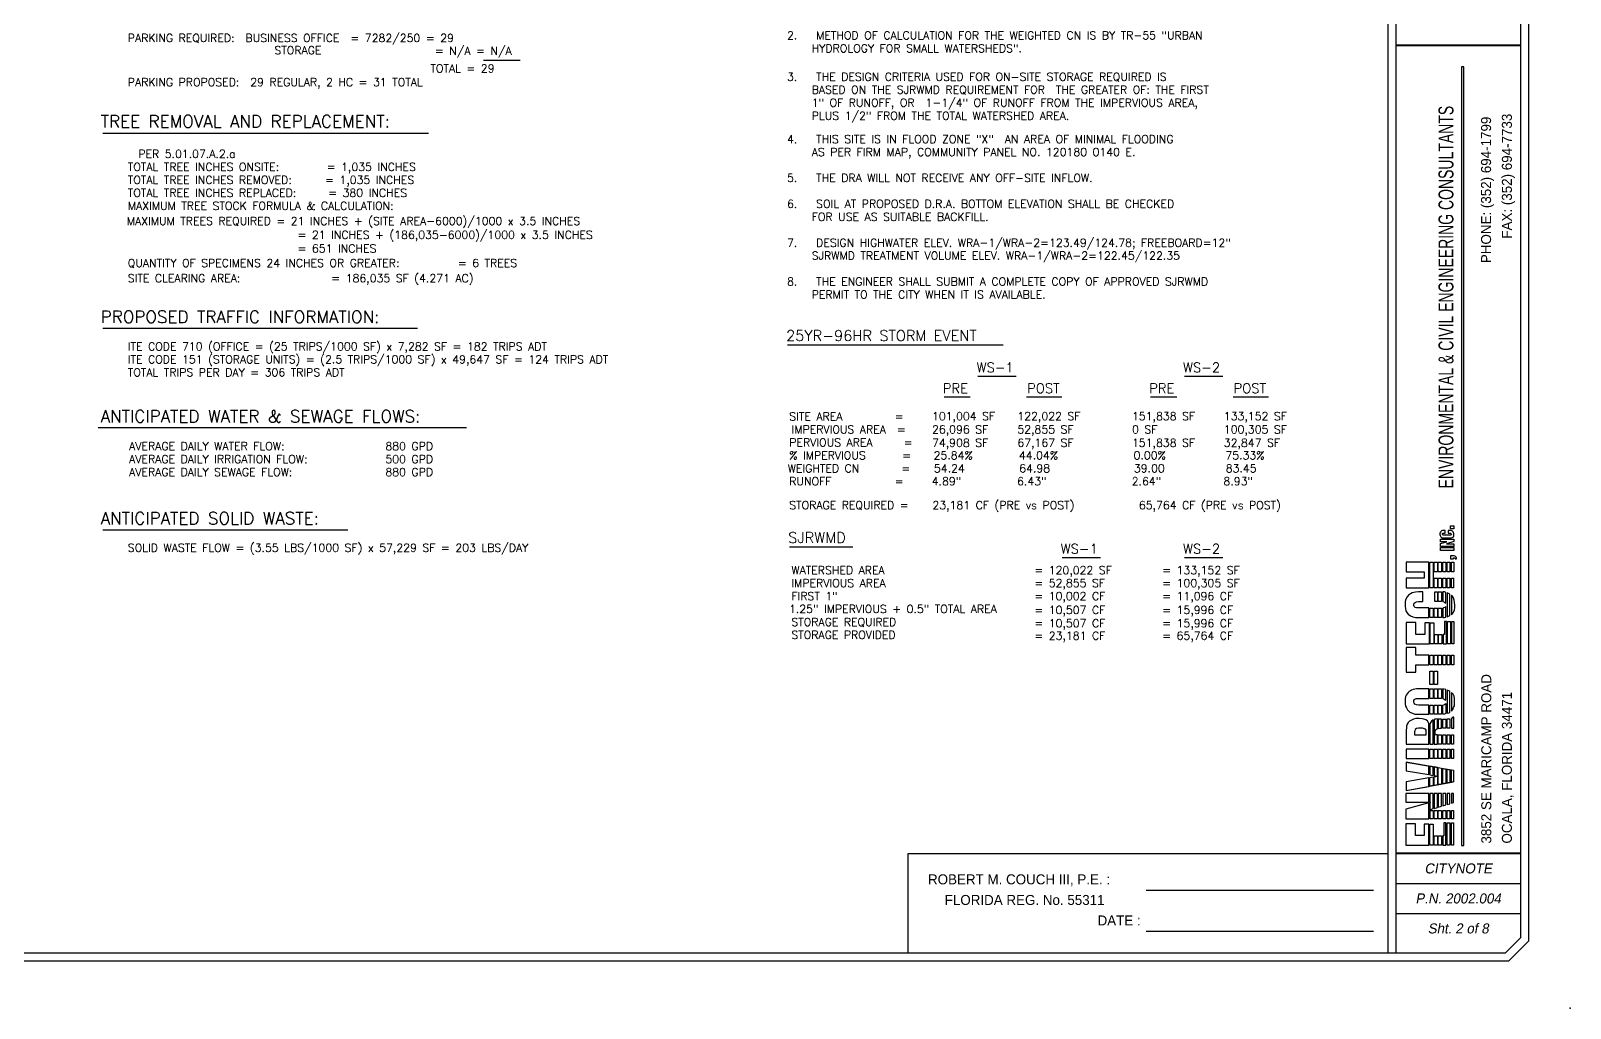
# Model space of a CAD drawing. Extents: x 21.2 to 55.6, y -20.1 to 2.3.
# Drawn here: x 40.24 to 55.63, y -20.14 to -10.37 of the extents above; entities that cross this region are included whole.
import ezdxf
from ezdxf.enums import TextEntityAlignment as Align

# ---------------------------------------------------------------- set-up
doc = ezdxf.new("R2010")
doc.units = 0
doc.header["$MEASUREMENT"] = 0
doc.layers.get('0').update_dxf_attribs({"linetype": 'CONTINUOUS'})
for name, color, linetype in [('BORDER', 4, 'CONTINUOUS'), ('DETAILS', 2, 'CONTINUOUS'), ('ENVIROTECH', 7, 'CONTINUOUS'), ('NOTES', 2, 'CONTINUOUS'), ('TBLOCK', 3, 'CONTINUOUS')]:
    doc.layers.add(name, color=color, linetype=linetype)
doc.styles.add('ROMANS', font='ROMANS')
doc.styles.get("Standard").update_dxf_attribs({"font": 'ic-romns.shx'})

msp = doc.modelspace()

# ---------------------------------------------------------------- linework, layer by layer
at = {"color": 4}
for p, q in [((51.388, -18.962), (53.661, -18.962)), ((51.388, -19.373), (53.661, -19.373))]:
    msp.add_line(p, q, dxfattribs=at)
at = {"layer": 'BORDER', "color": 6}
for p, q in [((53.805, -19.589), (53.805, 2.25)), ((53.886, -19.589), (53.886, 2.25)), ((55.132, -19.436), (55.132, 2.097)), ((55.212, -19.469), (55.212, 2.131)), ((49.007, -18.596), (53.805, -18.596)), ((54.979, -19.589), (55.132, -19.436)), ((55.012, -19.669), (55.212, -19.469)), ((21.412, -19.669), (55.012, -19.669)), ((21.446, -19.589), (54.979, -19.589))]:
    msp.add_line(p, q, dxfattribs=at)
at = {"layer": 'DETAILS'}
msp.add_line((44.761, -10.664), (45.127, -10.664), dxfattribs=at)
at = {"layer": 'DETAILS', "color": 4}
for p, q in [((47.801, -13.512), (49.957, -13.512)), ((49.705, -13.824), (50.088, -13.824)), ((51.77, -13.824), (52.152, -13.824)), ((49.367, -14.032), (49.629, -14.032)), ((50.191, -14.032), (50.545, -14.032)), ((51.431, -14.032), (51.693, -14.032)), ((52.255, -14.032), (52.609, -14.032)), ((47.821, -15.532), (48.456, -15.532)), ((50.546, -15.637), (50.929, -15.637)), ((51.77, -15.637), (52.152, -15.637))]:
    msp.add_line(p, q, dxfattribs=at)
at = {"layer": 'ENVIROTECH', "extrusion": (-1.22461e-16, 0, -1)}
for p, q in [((53.987, -17.683), (54.459, -17.765)), ((53.986, -17.967), (54.459, -17.879))]:
    msp.add_line(p, q, dxfattribs=at)
at = {"layer": 'ENVIROTECH'}
for points in [[(54.541, -18.518), (54.563, -18.518), (54.563, -10.731), (54.541, -10.731)], [(54.375, -15.366), (54.359, -15.366), (54.349, -15.368), (54.341, -15.371), (54.333, -15.377), (54.328, -15.384), (54.324, -15.394), (54.324, -15.407), (54.325, -15.418), (54.328, -15.425), (54.332, -15.429), (54.337, -15.434), (54.342, -15.439), (54.351, -15.442), (54.364, -15.442), (54.427, -15.442), (54.437, -15.441), (54.447, -15.437), (54.454, -15.433), (54.459, -15.429), (54.462, -15.421), (54.463, -15.415), (54.463, -15.396), (54.461, -15.389), (54.457, -15.381), (54.449, -15.373), (54.436, -15.368), (54.428, -15.366), (54.407, -15.366), (54.407, -15.394), (54.429, -15.394), (54.434, -15.397), (54.436, -15.401), (54.438, -15.406), (54.435, -15.411), (54.43, -15.414), (54.355, -15.414), (54.352, -15.411), (54.35, -15.406), (54.35, -15.401), (54.351, -15.397), (54.357, -15.394), (54.375, -15.394)], [(54.431, -15.322), (54.463, -15.322), (54.463, -15.35), (54.431, -15.35)], [(54.463, -15.526), (54.328, -15.526), (54.328, -15.498), (54.392, -15.479), (54.328, -15.479), (54.328, -15.454), (54.463, -15.454), (54.463, -15.477), (54.391, -15.501), (54.463, -15.501)], [(54.328, -15.537), (54.463, -15.537), (54.463, -15.566), (54.328, -15.566)], [(54.214, -15.684), (53.987, -15.684), (53.987, -15.78), (54.167, -15.78), (54.167, -15.844), (53.987, -15.844), (53.987, -15.941), (54.214, -15.941)], [(54.222, -15.684), (54.257, -15.684), (54.257, -15.941), (54.222, -15.941)], [(54.265, -15.684), (54.298, -15.684), (54.298, -15.78), (54.265, -15.78)], [(54.306, -15.684), (54.338, -15.684), (54.338, -15.78), (54.306, -15.78)], [(54.352, -15.684), (54.383, -15.684), (54.383, -15.78), (54.352, -15.78)], [(54.396, -15.684), (54.424, -15.684), (54.424, -15.78), (54.396, -15.78)], [(54.431, -15.623), (54.431, -15.649), (54.459, -15.649), (54.459, -15.64), (54.471, -15.64), (54.475, -15.643), (54.477, -15.65), (54.489, -15.65), (54.489, -15.64), (54.485, -15.633), (54.477, -15.625), (54.463, -15.622), (54.431, -15.622)], [(54.44, -15.684), (54.462, -15.684), (54.462, -15.78), (54.44, -15.78)], [(54.265, -15.844), (54.298, -15.844), (54.298, -15.941), (54.265, -15.941)], [(54.306, -15.844), (54.338, -15.844), (54.338, -15.941), (54.306, -15.941)], [(54.352, -15.844), (54.383, -15.844), (54.383, -15.941), (54.352, -15.941)], [(54.396, -15.844), (54.424, -15.844), (54.424, -15.941), (54.396, -15.941)], [(54.44, -15.844), (54.461, -15.844), (54.461, -15.941), (54.44, -15.941)], [(54.154, -15.981), (54.108, -15.981), (54.079, -15.984), (54.064, -15.987), (54.045, -15.99), (54.029, -16), (54.009, -16.013), (53.996, -16.032), (53.984, -16.054), (53.977, -16.077), (53.975, -16.092), (53.975, -16.124), (53.978, -16.149), (53.984, -16.17), (53.994, -16.186), (54.006, -16.203), (54.029, -16.22), (54.053, -16.231), (54.08, -16.236), (54.104, -16.238), (54.214, -16.238), (54.214, -16.142), (54.089, -16.142), (54.076, -16.138), (54.065, -16.128), (54.063, -16.118), (54.063, -16.105), (54.065, -16.095), (54.077, -16.086), (54.09, -16.08), (54.111, -16.077), (54.154, -16.077)], [(54.274, -15.979), (54.298, -15.979), (54.298, -16.077), (54.274, -16.077)], [(54.306, -15.979), (54.338, -15.979), (54.338, -16.077), (54.306, -16.077)], [(54.352, -15.979), (54.352, -16.077), (54.369, -16.083), (54.383, -16.095), (54.383, -15.986), (54.368, -15.982)], [(54.396, -15.99), (54.396, -16.229), (54.424, -16.217), (54.424, -16.003)], [(54.222, -16.143), (54.257, -16.143), (54.257, -16.238), (54.222, -16.238)], [(54.265, -16.143), (54.298, -16.143), (54.298, -16.238), (54.265, -16.238)], [(54.306, -16.143), (54.338, -16.143), (54.338, -16.238), (54.306, -16.238)], [(54.352, -16.143), (54.352, -16.238), (54.368, -16.238), (54.383, -16.233), (54.383, -16.127), (54.372, -16.137), (54.361, -16.141)], [(54.44, -16.013), (54.44, -16.209), (54.456, -16.192), (54.462, -16.177), (54.468, -16.16), (54.472, -16.139), (54.473, -16.114), (54.471, -16.085), (54.467, -16.063), (54.458, -16.04), (54.447, -16.022)], [(54.218, -16.29), (54.172, -16.29), (54.172, -16.406), (54.083, -16.406), (54.083, -16.287), (53.987, -16.287), (53.987, -16.501), (54.218, -16.501)], [(54.226, -16.29), (54.262, -16.29), (54.262, -16.501), (54.226, -16.501)], [(54.356, -16.407), (54.356, -16.501), (54.388, -16.501), (54.388, -16.278), (54.368, -16.278), (54.368, -16.407)], [(54.401, -16.278), (54.428, -16.278), (54.428, -16.501), (54.401, -16.501)], [(54.444, -16.278), (54.463, -16.278), (54.463, -16.501), (54.444, -16.501)], [(54.27, -16.407), (54.303, -16.407), (54.303, -16.501), (54.27, -16.501)], [(54.311, -16.407), (54.343, -16.407), (54.343, -16.501), (54.311, -16.501)], [(54.214, -16.613), (54.082, -16.613), (54.082, -16.537), (53.987, -16.537), (53.987, -16.782), (54.082, -16.782), (54.082, -16.71), (54.214, -16.71)], [(54.222, -16.613), (54.257, -16.613), (54.257, -16.71), (54.222, -16.71)], [(54.265, -16.613), (54.298, -16.613), (54.298, -16.71), (54.265, -16.71)], [(54.306, -16.613), (54.338, -16.613), (54.338, -16.71), (54.306, -16.71)], [(54.352, -16.613), (54.383, -16.613), (54.383, -16.71), (54.352, -16.71)], [(54.396, -16.613), (54.424, -16.613), (54.424, -16.71), (54.396, -16.71)], [(54.44, -16.613), (54.462, -16.613), (54.462, -16.71), (54.44, -16.71)], [(54.222, -16.772), (54.257, -16.772), (54.257, -16.908), (54.222, -16.908)], [(54.265, -16.772), (54.298, -16.772), (54.298, -16.908), (54.265, -16.908)], [(54.214, -16.949), (54.089, -16.949), (54.073, -16.952), (54.056, -16.957), (54.04, -16.962), (54.028, -16.969), (54.017, -16.978), (54.007, -16.987), (53.996, -17), (53.987, -17.013), (53.981, -17.027), (53.976, -17.049), (53.975, -17.057), (53.975, -17.1), (53.98, -17.123), (53.988, -17.139), (53.996, -17.155), (53.999, -17.159), (54.009, -17.17), (54.022, -17.183), (54.049, -17.195), (54.073, -17.202), (54.089, -17.204), (54.214, -17.204), (54.214, -17.112), (54.11, -17.112), (54.09, -17.11), (54.074, -17.104), (54.065, -17.094), (54.062, -17.087), (54.062, -17.067), (54.068, -17.058), (54.074, -17.052), (54.087, -17.046), (54.214, -17.046)], [(54.222, -16.949), (54.257, -16.949), (54.257, -17.046), (54.222, -17.046)], [(54.265, -16.949), (54.298, -16.949), (54.298, -17.046), (54.265, -17.046)], [(54.306, -16.949), (54.338, -16.949), (54.338, -17.046), (54.306, -17.046)], [(54.352, -16.951), (54.352, -17.047), (54.367, -17.053), (54.383, -17.065), (54.383, -16.957)], [(54.396, -16.962), (54.396, -17.195), (54.412, -17.19), (54.424, -17.184), (54.424, -17.184), (54.424, -16.976), (54.413, -16.969)], [(54.44, -16.986), (54.44, -17.175), (54.453, -17.158), (54.461, -17.138), (54.468, -17.121), (54.471, -17.101), (54.471, -17.046), (54.465, -17.025), (54.455, -17.003), (54.446, -16.992)], [(54.222, -17.112), (54.257, -17.112), (54.257, -17.204), (54.222, -17.204)], [(54.265, -17.112), (54.298, -17.112), (54.298, -17.204), (54.265, -17.204)], [(54.306, -17.112), (54.338, -17.112), (54.338, -17.204), (54.306, -17.204)], [(54.352, -17.112), (54.368, -17.107), (54.383, -17.096), (54.383, -17.198), (54.368, -17.203), (54.352, -17.204)], [(54.44, -17.245), (54.44, -17.342), (54.462, -17.342), (54.462, -17.235), (54.454, -17.235), (54.447, -17.243), (54.44, -17.245)], [(54.214, -17.297), (54.2, -17.271), (54.184, -17.26), (54.162, -17.252), (54.146, -17.249), (54.117, -17.248), (54.083, -17.248), (54.059, -17.253), (54.04, -17.262), (54.021, -17.273), (54.006, -17.288), (53.997, -17.303), (53.99, -17.323), (53.988, -17.339), (53.987, -17.364), (53.987, -17.503), (54.214, -17.503)], [(54.071, -17.409), (54.186, -17.409), (54.186, -17.375), (54.185, -17.362), (54.181, -17.355), (54.168, -17.349), (54.15, -17.343), (54.132, -17.342), (54.109, -17.342), (54.09, -17.347), (54.077, -17.357), (54.073, -17.37), (54.07, -17.381)], [(54.222, -17.503), (54.257, -17.503), (54.257, -17.261), (54.241, -17.272), (54.232, -17.282), (54.222, -17.3)], [(54.298, -17.251), (54.283, -17.252), (54.272, -17.254), (54.265, -17.258), (54.265, -17.503), (54.298, -17.503), (54.298, -17.409), (54.281, -17.409), (54.276, -17.407), (54.275, -17.397), (54.275, -17.374), (54.278, -17.365), (54.284, -17.358), (54.292, -17.351), (54.298, -17.349)], [(54.306, -17.252), (54.306, -17.347), (54.322, -17.344), (54.338, -17.343), (54.338, -17.252)], [(54.352, -17.252), (54.383, -17.252), (54.383, -17.342), (54.352, -17.342)], [(54.396, -17.251), (54.424, -17.249), (54.424, -17.342), (54.396, -17.342)], [(54.307, -17.409), (54.338, -17.409), (54.338, -17.503), (54.306, -17.503)], [(54.352, -17.409), (54.383, -17.409), (54.383, -17.503), (54.352, -17.503)], [(54.396, -17.409), (54.424, -17.409), (54.424, -17.503), (54.396, -17.503)], [(54.44, -17.409), (54.461, -17.409), (54.461, -17.503), (54.439, -17.503)], [(54.214, -17.552), (53.987, -17.552), (53.987, -17.648), (54.214, -17.648)], [(53.987, -17.683), (53.987, -17.769), (54.214, -17.808), (54.214, -17.722)], [(54.222, -17.552), (54.257, -17.552), (54.257, -17.648), (54.222, -17.648)], [(54.265, -17.552), (54.298, -17.552), (54.298, -17.648), (54.265, -17.648)], [(54.306, -17.552), (54.338, -17.552), (54.338, -17.648), (54.306, -17.648)], [(54.352, -17.552), (54.383, -17.552), (54.383, -17.648), (54.352, -17.648)], [(54.396, -17.552), (54.424, -17.552), (54.424, -17.648), (54.396, -17.648)], [(54.44, -17.552), (54.461, -17.552), (54.461, -17.648), (54.44, -17.648)], [(53.986, -17.88), (53.986, -17.967), (54.214, -17.925), (54.214, -17.839)], [(54.222, -17.724), (54.222, -17.81), (54.257, -17.816), (54.257, -17.73)], [(54.222, -17.837), (54.257, -17.831), (54.257, -17.917), (54.222, -17.923)], [(54.265, -17.731), (54.265, -17.817), (54.298, -17.823), (54.298, -17.737)], [(54.265, -17.829), (54.298, -17.823), (54.298, -17.909), (54.265, -17.915)], [(54.306, -17.738), (54.338, -17.744), (54.338, -17.902), (54.306, -17.908)], [(54.352, -17.746), (54.383, -17.752), (54.383, -17.893), (54.352, -17.899)], [(54.396, -17.754), (54.424, -17.759), (54.424, -17.886), (54.396, -17.891)], [(54.44, -17.761), (54.459, -17.765), (54.459, -17.879), (54.44, -17.883)], [(54.214, -17.995), (53.983, -17.995), (53.983, -18.082), (54.214, -18.082)], [(54.222, -17.995), (54.222, -18.082), (54.227, -18.082), (54.227, -18.086), (54.222, -18.087), (54.222, -18.159), (54.257, -18.148), (54.257, -17.995)], [(54.265, -17.995), (54.265, -18.146), (54.298, -18.136), (54.298, -17.995)], [(54.306, -17.995), (54.306, -18.134), (54.338, -18.124), (54.338, -17.995)], [(54.352, -17.995), (54.352, -18.12), (54.383, -18.111), (54.383, -17.995)], [(54.396, -17.995), (54.396, -18.107), (54.424, -18.099), (54.424, -17.995)], [(54.44, -17.995), (54.44, -18.094), (54.459, -18.088), (54.459, -17.995)], [(54.214, -18.089), (53.983, -18.154), (53.983, -18.25), (54.214, -18.25)], [(54.214, -18.302), (54.167, -18.302), (54.167, -18.418), (54.078, -18.418), (54.078, -18.299), (53.983, -18.299), (53.983, -18.514), (54.214, -18.514)], [(54.222, -18.166), (54.257, -18.166), (54.257, -18.25), (54.222, -18.25)], [(54.222, -18.302), (54.257, -18.302), (54.257, -18.514), (54.222, -18.514)], [(54.265, -18.166), (54.298, -18.166), (54.298, -18.25), (54.265, -18.25)], [(54.306, -18.166), (54.338, -18.166), (54.338, -18.25), (54.306, -18.25)], [(54.352, -18.166), (54.383, -18.166), (54.383, -18.25), (54.352, -18.25)], [(54.352, -18.419), (54.352, -18.514), (54.383, -18.514), (54.383, -18.29), (54.363, -18.29), (54.363, -18.419)], [(54.396, -18.166), (54.424, -18.166), (54.424, -18.25), (54.396, -18.25)], [(54.396, -18.29), (54.424, -18.29), (54.424, -18.514), (54.396, -18.514)], [(54.44, -18.166), (54.458, -18.166), (54.458, -18.25), (54.44, -18.25)], [(54.44, -18.29), (54.458, -18.29), (54.458, -18.514), (54.44, -18.514)], [(54.265, -18.419), (54.298, -18.419), (54.298, -18.514), (54.265, -18.514)], [(54.306, -18.419), (54.338, -18.419), (54.338, -18.514), (54.306, -18.514)]]:
    msp.add_lwpolyline(points, close=True, dxfattribs=at)
msp.add_lwpolyline([(54.222, -18.166), (54.222, -18.25)], dxfattribs=at)
at = {"layer": 'NOTES', "color": 4}
for p, q in [((40.957, -11.394), (44.213, -11.394)), ((40.957, -13.345), (44.103, -13.345)), ((40.909, -14.339), (44.593, -14.339)), ((40.957, -15.359), (43.406, -15.359))]:
    msp.add_line(p, q, dxfattribs=at)
at = {"layer": 'TBLOCK', "color": 6}
msp.add_line((49.007, -19.589), (49.007, -18.596), dxfattribs=at)
at = {"layer": 'TBLOCK', "color": 4}
for p, q in [((53.882, -18.896), (55.132, -18.896)), ((53.882, -19.196), (55.132, -19.196))]:
    msp.add_line(p, q, dxfattribs=at)
at = {"layer": 'TBLOCK', "color": 4, "const_width": 0.02}
for points in [[(53.882, -10.518), (55.132, -10.518)], [(53.886, -18.596), (55.132, -18.596)]]:
    msp.add_lwpolyline(points, dxfattribs=at)
at = {"layer": 'TBLOCK'}
msp.add_point((55.626, -20.143), dxfattribs=at)

# ---------------------------------------------------------------- texts
at = {"color": 4}
for s, p in [('ROBERT M. COUCH III, P.E. :', (49.206, -18.905)), ('FLORIDA REG. No. 55311', (49.373, -19.111)), ('DATE :', (50.901, -19.316))]:
    msp.add_text(s, height=0.1, dxfattribs=at).set_placement(p)
at = {"layer": 'DETAILS', "style": 'ROMANS'}
for s, p in [('STORAGE', (42.672, -10.606)), ('= N/A = N/A', (44.276, -10.611)), ('       TOTAL = 29', (43.814, -10.787))]:
    msp.add_text(s, height=0.08, dxfattribs=at).set_placement(p)
at = {"layer": 'DETAILS', "color": 4, "style": 'ROMANS'}
for s, height, p in [('25YR-96HR STORM EVENT', 0.10667, (47.787, -13.472)), ('WS-1', 0.096, (49.692, -13.785)), ('WS-2', 0.096, (51.756, -13.785)), ('PRE', 0.096, (49.354, -13.993)), ('POST', 0.096, (50.197, -13.993)), ('PRE', 0.096, (51.418, -13.993)), ('POST', 0.096, (52.261, -13.993)), ('SJRWMD', 0.1067, (47.808, -15.492)), ('WS-1', 0.096, (50.533, -15.598)), ('WS-2', 0.096, (51.756, -15.598))]:
    msp.add_text(s, height=height, dxfattribs=at).set_placement(p)
at = {"layer": 'ENVIROTECH', "color": 3, "width": 0.7}
msp.add_text('ENVIRONMENTAL & CIVIL ENGINEERING CONSULTANTS', height=0.14946, rotation=90, dxfattribs=at).set_placement((54.459, -14.946))
at = {"layer": 'ENVIROTECH', "color": 3}
for s, p in [('FAX: (352) 694-7733', (55.043, -12.449)), ('PHONE: (352) 694-1799', (54.835, -12.694)), ('3852 SE MARICAMP ROAD', (54.837, -18.497)), ('OCALA, FLORIDA 34471', (55.043, -18.497))]:
    msp.add_text(s, height=0.1, rotation=90, dxfattribs=at).set_placement(p)
at = {"layer": 'NOTES', "style": 'ROMANS'}
for s, p in [('     PARKING REQUIRED:  BUSINESS OFFICE  = 7282/250 = 29', (40.908, -10.483)), ('2.   METHOD OF CALCULATION FOR THE WEIGHTED CN IS BY TR-55 "URBAN', (47.797, -10.457)), ('     HYDROLOGY FOR SMALL WATERSHEDS".', (47.745, -10.587)), ('     PARKING PROPOSED:  29 REGULAR, 2 HC = 31 TOTAL', (40.908, -10.925)), ('3.   THE DESIGN CRITERIA USED FOR ON-SITE STORAGE REQUIRED IS', (47.797, -10.871)), ('     BASED ON THE SJRWMD REQUIREMENT FOR  THE GREATER OF: THE FIRST', (47.745, -11)), ('     1" OF RUNOFF, OR  1-1/4" OF RUNOFF FROM THE IMPERVIOUS AREA,', (47.745, -11.13)), ('     PLUS 1/2" FROM THE TOTAL WATERSHED AREA.', (47.745, -11.261)), ('4.   THIS SITE IS IN FLOOD ZONE "X"  AN AREA OF MINIMAL FLOODING', (47.797, -11.494)), ('     TOTAL TREE INCHES ONSITE:', (40.908, -11.772)), ('PER 5.01.07.A.2.a   ', (41.311, -11.642)), ('     = 1,035 INCHES', (42.896, -11.772)), ('     AS PER FIRM MAP, COMMUNITY PANEL NO. 120180 0140 E.', (47.745, -11.623)), ('     TOTAL TREE INCHES REMOVED:', (40.908, -11.902)), ('      = 1,035 INCHES', (42.82, -11.902)), ('5.   THE DRA WILL NOT RECEIVE ANY OFF-SITE INFLOW.', (47.797, -11.882)), ('     TOTAL TREE INCHES REPLACED:', (40.908, -12.031)), ('     = 380 INCHES', (42.911, -12.031)), ('     MAXIMUM TREE STOCK FORMULA & CALCULATION:', (40.908, -12.161)), ('6.   SOIL AT PROPOSED D.R.A. BOTTOM ELEVATION SHALL BE CHECKED', (47.797, -12.141)), ('     MAXIMUM TREES REQUIRED = 21 INCHES + (SITE AREA-6000)/1000 x 3.5 INCHES', (40.898, -12.313)), ('     FOR USE AS SUITABLE BACKFILL.', (47.745, -12.271)), ('      = 21 INCHES + (186,035-6000)/1000 x 3.5 INCHES', (42.545, -12.451)), ('7.   DESIGN HIGHWATER ELEV. WRA-1/WRA-2=123.49/124.78; FREEBOARD=12"', (47.797, -12.53)), ('      = 651 INCHES', (42.545, -12.588)), ('     SJRWMD TREATMENT VOLUME ELEV. WRA-1/WRA-2=122.45/122.35', (47.745, -12.659)), ('     QUANTITY OF SPECIMENS 24 INCHES OR GREATER:', (40.908, -12.733)), ('     = 6 TREES', (44.207, -12.733)), ('     SITE CLEARING AREA:', (40.908, -12.885)), ('     = 186,035 SF (4.271 AC)', (42.942, -12.885)), ('8.   THE ENGINEER SHALL SUBMIT A COMPLETE COPY OF APPROVED SJRWMD', (47.797, -12.918)), ('     PERMIT TO THE CITY WHEN IT IS AVAILABLE.', (47.745, -13.048)), ('     ITE CODE 710 (OFFICE = (25 TRIPS/1000 SF) x 7,282 SF = 182 TRIPS ADT', (40.908, -13.567)), ('     ITE CODE 151 (STORAGE UNITS) = (2.5 TRIPS/1000 SF) x 49,647 SF = 124 TRIPS ADT', (40.908, -13.696)), ('     TOTAL TRIPS PER DAY = 306 TRIPS ADT', (40.908, -13.826)), ('SITE AREA        = ', (47.819, -14.267)), ('101,004 SF', (49.246, -14.264)), ('122,022 SF', (50.099, -14.264)), ('151,838 SF', (51.245, -14.264)), ('133,152 SF', (52.163, -14.264)), ('PERVIOUS AREA    = ', (47.819, -14.527)), ('IMPERVIOUS AREA  =', (47.842, -14.397)), ('26,096 SF', (49.246, -14.397)), ('74,908 SF', (49.246, -14.53)), ('52,855 SF', (50.099, -14.397)), ('67,167 SF', (50.099, -14.53)), ('0 SF', (51.245, -14.397)), ('151,838 SF', (51.245, -14.53)), ('32,847 SF', (52.163, -14.53)), ('100,305 SF', (52.163, -14.397)), ('     AVERAGE DAILY WATER FLOW:', (40.921, -14.564)), ('     AVERAGE DAILY IRRIGATION FLOW:', (40.921, -14.694)), ('880 GPD', (43.781, -14.564)), ('500 GPD', (43.781, -14.694)), ('% IMPERVIOUS     = ', (47.819, -14.656)), ('25.84%', (49.262, -14.656)), ('44.04%', (50.115, -14.656)), ('0.00%', (51.261, -14.656)), ('75.33%', (52.179, -14.656)), ('     AVERAGE DAILY SEWAGE FLOW:', (40.921, -14.823)), ('880 GPD', (43.781, -14.823)), ('WEIGHTED CN      = ', (47.803, -14.786)), ('54.24', (49.265, -14.786)), ('64.98', (50.118, -14.786)), ('39.00', (51.264, -14.786)), ('83.45', (52.182, -14.786)), ('RUNOFF          = ', (47.819, -14.915)), ('4.89"', (49.243, -14.915)), ('6.43"', (50.096, -14.915)), ('2.64"', (51.242, -14.915)), ('8.93"', (52.16, -14.915)), ('STORAGE REQUIRED = ', (47.819, -15.154)), ('23,181 CF (PRE vs POST)', (49.25, -15.154)), ('65,764 CF (PRE vs POST)', (51.314, -15.154)), ('     SOLID WASTE FLOW = (3.55 LBS/1000 SF) x 57,229 SF = 203 LBS/DAY', (40.908, -15.58)), ('WATERSHED AREA ', (47.84, -15.804)), ('= 120,022 SF', (50.269, -15.804)), ('= 133,152 SF', (51.547, -15.804)), ('IMPERVIOUS AREA ', (47.84, -15.933)), ('FIRST 1" ', (47.84, -16.063)), ('= 52,855 SF', (50.269, -15.933)), ('= 10,002 CF', (50.269, -16.063)), ('= 100,305 SF', (51.547, -15.933)), ('= 11,096 CF', (51.547, -16.063)), ('1.25" IMPERVIOUS + 0.5" TOTAL AREA', (47.816, -16.192)), ('= 10,507 CF', (50.269, -16.202)), ('= 15,996 CF', (51.547, -16.202)), ('STORAGE REQUIRED ', (47.84, -16.322)), ('= 10,507 CF', (50.269, -16.334)), ('= 15,996 CF', (51.547, -16.334)), ('STORAGE PROVIDED ', (47.84, -16.451)), ('= 23,181 CF', (50.269, -16.459)), ('= 65,764 CF', (51.547, -16.459))]:
    msp.add_text(s, height=0.08, dxfattribs=at).set_placement(p)
at = {"layer": 'NOTES', "color": 4, "style": 'ROMANS'}
for s, p in [('TREE REMOVAL AND REPLACEMENT:', (40.935, -11.338)), ('PROPOSED TRAFFIC INFORMATION:', (40.935, -13.292)), ('ANTICIPATED WATER & SEWAGE FLOWS:', (40.935, -14.286)), ('ANTICIPATED SOLID WASTE:', (40.935, -15.306))]:
    msp.add_text(s, height=0.12267, dxfattribs=at).set_placement(p)
at = {"layer": 'TBLOCK', "color": 4, "oblique": 10}
for s, p in [('CITYNOTE', (54.507, -18.796)), ('P.N. 2002.004', (54.507, -19.096)), ('Sht. 2 of 8', (54.507, -19.396))]:
    msp.add_text(s, height=0.1, dxfattribs=at).set_placement(p, align=Align.CENTER)

doc.saveas('drawing.dxf')
